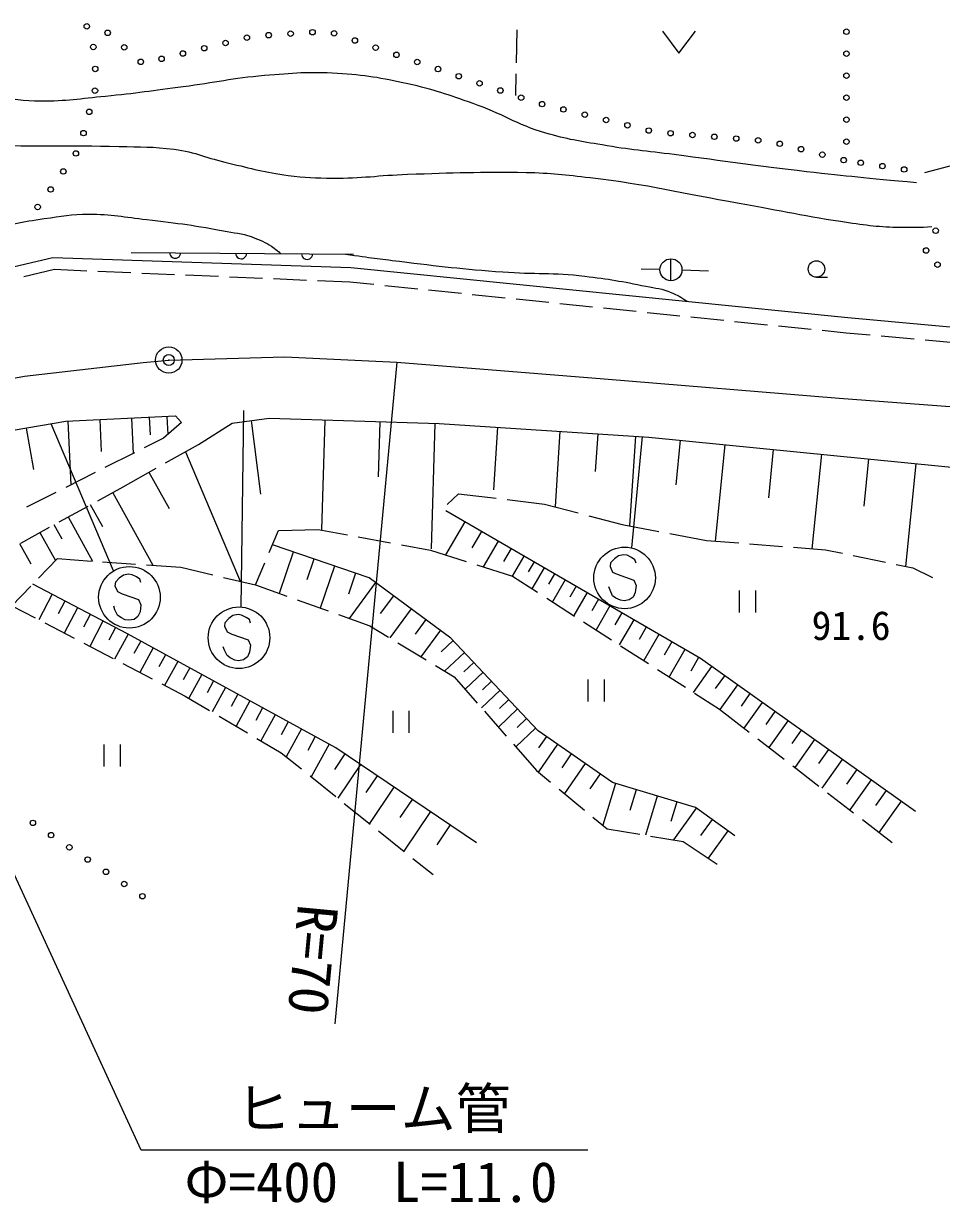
# Model space of a CAD drawing. Units: millimetres at full size, sheet at 1:1000; details may follow other scales. Extents: x 40000 to 680000, y 20000 to 380000.
# Drawn here: x 164112 to 205878, y 272892 to 326560 of the extents above; entities that cross this region are included whole.
import ezdxf
from ezdxf.enums import TextEntityAlignment as Align

# ---------------------------------------------------------------- set-up
doc = ezdxf.new("R2010")
doc.units = ezdxf.units.MM
doc.header["$LTSCALE"] = 1000
doc.header["$PDMODE"] = 32
doc.header["$PDSIZE"] = 500
doc.linetypes.add('CHAIN', pattern=[18.5, 12, -1.5, 3.5, -1.5])
for name, color, linetype, lineweight in [('M-BGD', 7, 'Continuous', 13), ('M-BMK', 2, 'CHAIN', 13), ('M-BMK-SRVR', 3, 'Continuous', 13), ('M-STR-HTXT', 7, 'Continuous', 13), ('M-STR-STRC', 7, 'Continuous', 13)]:
    doc.layers.add(name, color=color, linetype=linetype, lineweight=lineweight)
doc.layers.add('M-BGD-HTXT', color=7, linetype='Continuous')
doc.styles.add('ＭＳ ゴシック', font='')
doc.styles.get('ＭＳ ゴシック').set_extended_font_data('MS Gothic')

msp = doc.modelspace()

# ---------------------------------------------------------------- linework, layer by layer
at = {"layer": 'M-BGD'}
for p, q in [((186563, 326271), (186526, 324771)), ((193185, 326218), (193935, 325218)), ((193935, 325218), (194685, 326218)), ((186514, 324271), (186489, 323284)), ((169011, 316151), (179129, 316067)), ((193569, 314861), (193569, 315861)), ((164122, 315056), (165515, 315382)), ((165515, 315382), (166989, 315319)), ((167489, 315298), (168988, 315235)), ((169487, 315214), (170986, 315150)), ((171485, 315129), (172984, 315066)), ((173484, 315044), (174982, 314981)), ((193069, 315381), (192208, 315395)), ((194069, 315365), (195273, 315315)), ((175482, 314960), (176980, 314896)), ((177480, 314875), (178954, 314813)), ((178954, 314813), (180055, 314700)), ((180553, 314649), (182045, 314496)), ((200191, 315020), (200691, 315020)), ((182542, 314445), (184034, 314292)), ((184532, 314241), (186024, 314087)), ((186521, 314036), (188013, 313883)), ((188511, 313832), (190003, 313679)), ((190500, 313628), (191993, 313475)), ((192490, 313424), (193982, 313271)), ((194479, 313220), (195972, 313067)), ((196469, 313016), (197961, 312863)), ((198459, 312812), (199951, 312659)), ((200448, 312608), (201549, 312495)), ((201549, 312495), (202643, 312395)), ((203141, 312350), (204635, 312214)), ((205133, 312168), (206627, 312032)), ((169025, 308616), (169101, 307008)), ((169829, 308654), (169867, 307850)), ((170633, 308692), (170672, 307868)), ((164235, 308164), (164561, 306274)), ((166126, 308479), (166263, 305580)), ((167576, 308548), (167644, 307098)), ((174462, 308500), (174885, 305156)), ((177825, 308527), (177672, 303525)), ((180326, 308451), (180249, 305950)), ((182827, 308375), (182653, 302675)), ((185672, 308197), (185488, 305352)), ((170476, 307700), (169601, 307260)), ((188517, 308013), (188295, 304576)), ((190236, 307902), (190124, 306183)), ((191954, 307790), (191690, 303708)), ((193991, 307609), (193788, 305573)), ((169155, 307035), (167815, 306361)), ((170576, 306574), (172078, 307413)), ((171472, 307078), (173972, 301190)), ((196026, 307406), (195589, 303017)), ((198221, 307187), (198002, 304993)), ((200416, 306969), (199988, 302674)), ((202563, 306755), (202349, 304608)), ((204710, 306541), (204245, 301870)), ((167368, 306136), (166028, 305462)), ((168638, 305491), (170140, 306330)), ((169812, 306160), (170730, 304500)), ((167488, 304858), (168638, 305491)), ((165581, 305237), (164241, 304563)), ((168152, 305241), (169988, 301922)), ((183387, 304683), (183910, 305172)), ((183910, 305172), (185618, 304966)), ((186114, 304906), (187822, 304700)), ((165736, 303893), (167050, 304616)), ((167144, 304684), (167701, 303676)), ((187822, 304700), (189343, 304300)), ((165495, 303772), (165849, 303130)), ((166136, 304126), (167251, 302111)), ((184195, 303901), (183317, 302390)), ((189826, 304173), (191347, 303773)), ((191347, 303773), (193023, 303457)), ((163984, 302928), (165298, 303652)), ((164853, 303417), (165563, 302134)), ((175289, 302494), (175715, 303503)), ((175715, 303503), (177519, 303554)), ((177519, 303554), (178845, 303309)), ((184950, 303462), (184511, 302707)), ((193515, 303364), (195192, 303048)), ((163930, 302906), (164440, 301983)), ((179336, 303218), (180811, 302945)), ((181303, 302854), (182629, 302609)), ((185706, 303023), (185022, 301846)), ((195192, 303048), (196652, 302934)), ((197150, 302895), (198646, 302779)), ((199144, 302740), (200605, 302626)), ((164784, 301330), (165648, 302221)), ((165648, 302221), (167208, 302114)), ((176384, 302522), (175741, 300641)), ((177325, 302201), (177003, 301260)), ((182629, 302609), (184259, 302090)), ((186294, 302681), (185952, 302093)), ((186883, 302340), (186350, 301423)), ((200605, 302626), (201371, 302467)), ((201860, 302365), (203329, 302060)), ((167707, 302079), (169203, 301976)), ((169702, 301941), (171263, 301834)), ((171263, 301834), (172723, 301487)), ((174669, 301024), (175095, 302033)), ((178265, 301880), (177614, 299972)), ((184735, 301938), (186365, 301418)), ((187341, 302074), (187075, 301615)), ((187799, 301807), (187245, 300853)), ((203818, 301959), (204584, 301800)), ((204584, 301800), (205480, 301369)), ((173209, 301371), (174669, 301024)), ((179220, 301554), (178894, 300600)), ((180124, 301133), (178926, 299503)), ((186365, 301418), (187494, 300693)), ((188276, 301530), (187999, 301053)), ((188754, 301253), (188174, 300256)), ((163573, 300080), (164437, 300971)), ((165410, 300598), (164803, 299439)), ((174669, 301024), (176090, 300516)), ((189252, 300964), (188963, 300465)), ((189751, 300674), (189146, 299632)), ((196677, 300768), (196677, 299768)), ((197427, 299768), (197427, 300768)), ((163573, 300080), (164636, 299526)), ((165990, 300294), (165686, 299715)), ((176561, 300348), (177973, 299843)), ((180939, 300534), (180340, 299719)), ((187915, 300423), (189177, 299612)), ((190272, 300371), (189969, 299850)), ((190793, 300069), (190160, 298980)), ((166569, 299990), (165963, 298835)), ((167146, 299687), (166843, 299110)), ((178444, 299675), (179865, 299167)), ((181755, 299935), (180782, 298612)), ((191337, 299753), (191021, 299208)), ((165080, 299295), (166410, 298602)), ((167724, 299384), (167120, 298232)), ((168300, 299082), (167998, 298506)), ((179865, 299167), (180718, 298651)), ((182417, 299449), (181930, 298787)), ((183078, 298963), (182193, 297758)), ((189598, 299342), (190860, 298531)), ((191881, 299437), (191221, 298299)), ((192450, 299106), (192120, 298537)), ((168875, 298779), (168254, 297642)), ((169444, 298468), (169133, 297900)), ((183662, 298499), (183118, 297987)), ((193019, 298776), (192329, 297587)), ((193613, 298431), (193268, 297836)), ((166853, 298371), (168184, 297678)), ((170013, 298157), (169404, 297043)), ((181145, 298392), (182429, 297615)), ((184174, 297955), (183271, 297105)), ((191280, 298260), (192542, 297450)), ((194208, 298085), (193486, 296843)), ((168627, 297447), (169957, 296754)), ((170570, 297853), (170266, 297295)), ((171128, 297548), (170531, 296456)), ((182856, 297356), (183709, 296840)), ((184599, 297503), (184147, 297078)), ((194829, 297725), (194468, 297104)), ((171674, 297249), (171375, 296703)), ((172220, 296951), (171630, 295871)), ((183709, 296840), (184755, 295653)), ((185024, 297051), (184203, 296280)), ((192963, 297179), (194225, 296369)), ((195419, 297316), (194582, 296139)), ((196008, 296898), (195590, 296309)), ((170401, 296523), (171464, 295969)), ((172760, 296656), (172465, 296116)), ((173300, 296361), (172690, 295246)), ((185409, 296641), (184999, 296255)), ((189791, 296727), (189791, 295727)), ((190541, 295727), (190541, 296727)), ((196597, 296480), (195798, 295355)), ((171464, 295969), (172575, 295314)), ((173857, 296056), (173552, 295499)), ((174414, 295751), (173785, 294601)), ((185795, 296231), (184948, 295434)), ((186193, 295807), (185770, 295409)), ((194646, 296098), (195775, 295373)), ((197159, 296080), (196759, 295518)), ((174990, 295437), (174675, 294862)), ((180912, 295304), (180912, 294304)), ((181662, 294304), (181662, 295304)), ((185085, 295278), (186077, 294152)), ((186592, 295383), (185717, 294561)), ((195775, 295373), (197135, 294323)), ((197721, 295681), (196890, 294512)), ((198305, 295266), (197890, 294681)), ((173006, 295060), (174298, 294298)), ((175565, 295122), (174915, 293934)), ((176159, 294798), (175834, 294204)), ((187003, 294946), (186565, 294535)), ((198890, 294850), (198026, 293635)), ((176753, 294473), (176063, 293210)), ((177384, 294128), (177039, 293497)), ((187414, 294509), (186511, 293660)), ((187900, 294129), (187547, 293620)), ((199497, 294419), (199065, 293811)), ((167766, 293768), (167766, 292768)), ((168516, 292768), (168516, 293768)), ((174728, 294045), (175840, 293389)), ((178015, 293783), (177203, 292296)), ((186407, 293777), (187453, 292590)), ((188409, 293775), (187538, 292520)), ((197531, 294018), (198719, 293101)), ((200104, 293987), (199207, 292724)), ((175840, 293389), (176757, 292653)), ((178734, 293336), (178261, 292634)), ((189037, 293340), (188601, 292712)), ((200736, 293538), (200287, 292907)), ((201367, 293090), (200434, 291777)), ((179437, 292863), (178404, 291332)), ((187453, 292590), (188096, 292059)), ((189664, 292904), (188720, 291543)), ((199114, 292796), (200302, 291879)), ((202024, 292623), (201557, 291967)), ((177147, 292340), (178317, 291402)), ((180202, 292346), (179686, 291581)), ((190345, 292432), (189873, 291751)), ((191043, 291996), (190469, 290097)), ((202680, 292157), (201710, 290793)), ((180967, 291830), (179849, 290173)), ((188481, 291740), (189637, 290785)), ((191993, 291709), (191706, 290760)), ((192943, 291423), (192405, 289642)), ((200698, 291574), (201885, 290657)), ((203362, 291672), (202877, 290990)), ((178707, 291089), (179877, 290150)), ((181796, 291271), (181237, 290442)), ((193833, 291154), (193564, 290264)), ((204044, 291187), (203036, 289769)), ((182625, 290712), (181414, 288917)), ((190023, 290466), (190665, 289935)), ((194718, 290874), (193679, 289429)), ((195440, 290355), (194921, 289632)), ((202281, 290352), (203642, 289302)), ((180267, 289837), (181437, 288899)), ((183522, 290107), (182917, 289209)), ((190665, 289935), (192152, 289685)), ((196163, 289836), (195267, 288589)), ((192645, 289602), (194131, 289353)), ((194131, 289353), (195674, 288316)), ((181827, 288586), (182745, 287850))]:
    msp.add_line(p, q, dxfattribs=at)
for points in [[(205120, 319780), (209839, 321035), (218946, 320124), (223321, 318581), (225193, 317291), (226610, 315799)], [(116104, 297656), (118447, 298546), (130943, 303149), (137393, 305628), (154264, 313293), (165444, 315923), (179002, 315468), (201616, 313191), (220232, 311497), (226895, 310906)], [(74274, 285204), (91228, 286317), (100056, 287127), (106531, 288214), (113209, 289859), (120747, 292641), (141311, 300280), (152112, 304403), (156387, 305971), (159616, 307143), (163107, 307969), (166041, 308475), (171032, 308711), (171302, 308408), (170476, 307700)], [(172078, 307413), (173602, 308391), (175288, 308605), (183023, 308369), (192567, 307751), (209245, 306090), (221487, 304808), (231048, 303509), (240306, 301638), (244606, 300558), (244955, 298580), (245584, 297276), (247046, 295814), (248361, 294758), (250070, 293701), (252476, 292194), (253476, 291385), (254308, 290182), (254702, 289159), (255106, 286978), (255337, 284971), (255994, 277636), (256011, 274870)], [(204704, 290719), (194915, 297675), (183330, 304403)], [(196483, 289606), (194687, 290896), (190918, 292034), (187529, 294386), (183558, 298611), (179839, 301342), (175438, 302846)], [(184718, 289300), (178319, 293617), (168833, 298802), (164525, 301062)]]:
    msp.add_lwpolyline(points, dxfattribs=at)
for centre, radius in [((166986, 326435), 125), ((201555, 326190), 125), ((167940, 326139), 125), ((173303, 325679), 125), ((174273, 325919), 125), ((175264, 326034), 125), ((176262, 326100), 125), ((177259, 326167), 125), ((178241, 326115), 125), ((179187, 325790), 125), ((167285, 325494), 125), ((168692, 325481), 125), ((171361, 325199), 125), ((172332, 325439), 125), ((180133, 325465), 125), ((181079, 325140), 125), ((201555, 325190), 125), ((169445, 324822), 125), ((170391, 324958), 125), ((182024, 324815), 125), ((167371, 324498), 125), ((182970, 324491), 125), ((183916, 324166), 125), ((201555, 324190), 125), ((167358, 323510), 125), ((184862, 323842), 125), ((185808, 323518), 125), ((186754, 323193), 125), ((201555, 323190), 125), ((167098, 322545), 125), ((187708, 322897), 125), ((188679, 322656), 125), ((189649, 322416), 125), ((190620, 322175), 125), ((191591, 321935), 125), ((201555, 322190), 125), ((166838, 321579), 125), ((192561, 321695), 125), ((193552, 321574), 125), ((194548, 321493), 125), ((195545, 321412), 125), ((196542, 321331), 125), ((197539, 321250), 125), ((198523, 321094), 125), ((199492, 320847), 125), ((201555, 321190), 125), ((166492, 320653), 125), ((200461, 320599), 125), ((201429, 320351), 125), ((165918, 319835), 125), ((202207, 320230), 125), ((203195, 320077), 125), ((204184, 319925), 125), ((165343, 319016), 125), ((164752, 318216), 125), ((205617, 317138), 125), ((205182, 316237), 125), ((193569, 315361), 500), ((200191, 315395), 375), ((205700, 315595), 125), ((164534, 290201), 125), ((165365, 289645), 125), ((166196, 289088), 125), ((167027, 288532), 125), ((167859, 287976), 125), ((168690, 287420), 125), ((169521, 286864), 125)]:
    msp.add_circle(centre, radius, dxfattribs=at)
for centre in [(171011, 316134), (174011, 316109), (177011, 316084)]:
    msp.add_arc(centre, 250, 179.5225, 359.5226, dxfattribs=at)
for points, knots in [([(204750, 319318), (202327, 319541), (201696, 319604), (199742, 319824), (197386, 320090), (196072, 320292), (193722, 320600), (192437, 320768), (191710, 320816), (190433, 321038), (189425, 321214), (188852, 321289), (187870, 321578), (186533, 321972), (185882, 322469), (184565, 322927), (183422, 323325), (182780, 323560), (181597, 323821), (180362, 324093), (179656, 324214), (178393, 324293), (177098, 324374), (176365, 324300), (175071, 324192), (173620, 324070), (172822, 323874), (171378, 323686), (169996, 323506), (169224, 323381), (167837, 323247), (166693, 323137), (166052, 323023), (164903, 323028), (164082, 323032), (163624, 323114), (162812, 323231), (161487, 323420), (160762, 323632), (159456, 323922), (158319, 324174), (157701, 324402), (156556, 324613), (155807, 324751), (155378, 324792), (154616, 324816), (154202, 324828), (154055, 324832), (153554, 324816)], [0, 0, 0, 0, 1, 1, 1, 2, 2, 2, 3, 3, 3, 4, 4, 4, 5, 5, 5, 6, 6, 6, 7, 7, 7, 8, 8, 8, 9, 9, 9, 10, 10, 10, 11, 11, 11, 12, 12, 12, 13, 13, 13, 14, 14, 14, 15, 15, 15, 16, 16, 16, 16]), ([(74028, 300204), (76406, 300113), (77087, 300069), (79045, 300153), (80560, 300219), (81408, 300291), (82915, 300457), (85163, 300704), (86412, 300933), (88657, 301216), (90265, 301419), (91166, 301542), (92780, 301696), (95234, 301931), (96621, 301899), (99078, 302101), (100858, 302248), (101868, 302245), (103631, 302531), (105893, 302898), (107141, 303229), (109348, 303846), (112272, 304665), (113880, 305243), (116708, 306351), (119563, 307468), (121158, 308125), (123892, 309512), (125609, 310384), (126537, 310940), (128167, 311966), (129941, 313083), (130839, 313860), (132644, 314925), (133603, 315492), (134120, 315879), (135173, 316241), (136225, 316602), (136859, 316659), (137956, 316848), (139202, 317063), (139930, 316994), (141168, 317253), (142332, 317495), (142988, 317647), (144102, 318062), (145523, 318592), (146221, 319118), (147618, 319706), (148926, 320257), (149658, 320593), (151033, 320946), (152636, 321356), (153580, 321411), (155232, 321502), (156515, 321573), (157237, 321457), (158520, 321376), (160024, 321281), (160859, 321112), (162365, 321047), (164744, 320944), (166081, 321040), (168461, 320971), (169440, 320943), (169994, 320973), (170965, 320844), (171956, 320713), (172470, 320434), (173444, 320212), (174496, 319972), (175079, 319786), (176150, 319656), (176937, 319560), (177382, 319535), (178174, 319529), (179510, 319519), (180254, 319661), (181589, 319706), (183692, 319778), (184872, 319826), (186976, 319790), (188120, 319771), (188758, 319685), (189894, 319554), (192563, 319249), (194026, 318851), (196673, 318391), (198617, 318053), (199694, 317794), (201647, 317514), (202635, 317372), (203195, 317298), (204194, 317295), (204681, 317293), (204855, 317291), (205441, 317328)], [0, 0, 0, 0, 1, 1, 1, 2, 2, 2, 3, 3, 3, 4, 4, 4, 5, 5, 5, 6, 6, 6, 7, 7, 7, 8, 8, 8, 9, 9, 9, 10, 10, 10, 11, 11, 11, 12, 12, 12, 13, 13, 13, 14, 14, 14, 15, 15, 15, 16, 16, 16, 17, 17, 17, 18, 18, 18, 19, 19, 19, 20, 20, 20, 21, 21, 21, 22, 22, 22, 23, 23, 23, 24, 24, 24, 25, 25, 25, 26, 26, 26, 27, 27, 27, 28, 28, 28, 29, 29, 29, 30, 30, 30, 31, 31, 31, 32, 32, 32, 32]), ([(74090, 296430), (75955, 296391), (76471, 296403), (77997, 296432), (81066, 296489), (82779, 296709), (85838, 296963), (90233, 297328), (92697, 297543), (97069, 298126), (101029, 298655), (103236, 299052), (107161, 299796), (109545, 300248), (110886, 300491), (113232, 301111), (115428, 301692), (116635, 302110), (118772, 302882), (121533, 303879), (123076, 304458), (125753, 305664), (128106, 306724), (129313, 307546), (131646, 308649), (133338, 309448), (134275, 309928), (136022, 310597), (137513, 311167), (138360, 311476), (139909, 311861), (141885, 312353), (143101, 312082), (145069, 312603), (146329, 312937), (146997, 313258), (148189, 313784), (149327, 314285), (149885, 314731), (151022, 315234), (152503, 315888), (153350, 316252), (154923, 316633), (156044, 316905), (156718, 316765), (157868, 316858), (159652, 317003), (160658, 317011), (162433, 317241), (163462, 317374), (164023, 317553), (165052, 317690), (165839, 317795), (166281, 317891), (167076, 317893), (168112, 317894), (168688, 317765), (169718, 317645), (171150, 317478), (171955, 317379), (173371, 317106), (173868, 317010), (174166, 317003), (174630, 316802), (174984, 316650), (175205, 316590), (175507, 316352), (175627, 316258), (175677, 316221), (175800, 316094)], [0, 0, 0, 0, 1, 1, 1, 2, 2, 2, 3, 3, 3, 4, 4, 4, 5, 5, 5, 6, 6, 6, 7, 7, 7, 8, 8, 8, 9, 9, 9, 10, 10, 10, 11, 11, 11, 12, 12, 12, 13, 13, 13, 14, 14, 14, 15, 15, 15, 16, 16, 16, 17, 17, 17, 18, 18, 18, 19, 19, 19, 20, 20, 20, 21, 21, 21, 22, 22, 22, 23, 23, 23, 23]), ([(178767, 316070), (179950, 315903), (180259, 315865), (181218, 315747), (183049, 315521), (184077, 315401), (185917, 315264), (187372, 315155), (188200, 315252), (189649, 315073), (190740, 314937), (191350, 314839), (192426, 314612), (192881, 314515), (193157, 314517), (193584, 314331), (193879, 314202), (193997, 314136), (194305, 313927)], [0, 0, 0, 0, 1, 1, 1, 2, 2, 2, 3, 3, 3, 4, 4, 4, 5, 5, 5, 6, 6, 6, 6])]:
    msp.add_open_spline(points, degree=3, knots=knots, dxfattribs=at)
at = {"layer": 'M-BMK'}
msp.add_lwpolyline([(74220, 288510), (90022, 289129), (97220, 289558), (105825, 290960), (112560, 292735), (118783, 294879), (134845, 300901), (137574, 302027), (146656, 305461), (150433, 306856), (156100, 308721), (160569, 309841), (164156, 310528), (169550, 311138), (170720, 311257), (176003, 311401), (181095, 311162), (190529, 310400), (201226, 309527), (219023, 308176)], dxfattribs=at)
at = {"layer": 'M-BMK-SRVR'}
msp.add_circle((170720, 311257), 600, dxfattribs=at)
msp.add_point((170720, 311257), dxfattribs=at)
at = {"layer": 'M-STR-HTXT'}
for p, q in [((181095, 311162), (178269, 281054)), ((169468, 275314), (156806, 302781)), ((189792, 275314), (169468, 275314))]:
    msp.add_line(p, q, dxfattribs=at)
at = {"layer": 'M-STR-STRC'}
for p, q in [((174018, 300020), (174132, 308966)), ((168207, 301663), (165373, 308360)), ((191789, 302706), (192273, 307770)), ((191000, 302220), (190820, 302026)), ((191183, 302350), (191000, 302220)), ((191416, 302397), (191183, 302350)), ((191578, 302374), (191416, 302397)), ((191780, 302273), (191578, 302374)), ((191934, 302168), (191780, 302273)), ((191982, 302012), (191934, 302168)), ((190820, 302026), (190797, 301867)), ((190797, 301867), (190917, 301612)), ((168287, 301144), (168265, 300985)), ((168467, 301338), (168287, 301144)), ((168651, 301468), (168467, 301338)), ((168883, 301515), (168651, 301468)), ((169045, 301492), (168883, 301515)), ((169247, 301391), (169045, 301492)), ((169401, 301287), (169247, 301391)), ((169449, 301130), (169401, 301287)), ((190917, 301612), (191129, 301509)), ((191129, 301509), (191874, 301245)), ((191874, 301245), (191986, 301004)), ((168265, 300985), (168385, 300730)), ((168385, 300730), (168596, 300627)), ((168596, 300627), (169341, 300363)), ((190801, 300782), (190746, 300936)), ((190918, 300534), (190801, 300782)), ((191945, 300685), (191845, 300476)), ((191986, 301004), (191945, 300685)), ((168268, 299900), (168214, 300054)), ((169341, 300363), (169454, 300122)), ((169454, 300122), (169412, 299803)), ((191063, 300431), (190918, 300534)), ((191268, 300326), (191063, 300431)), ((191436, 300302), (191268, 300326)), ((191671, 300342), (191436, 300302)), ((191845, 300476), (191671, 300342)), ((168386, 299652), (168268, 299900)), ((168530, 299549), (168386, 299652)), ((168735, 299444), (168530, 299549)), ((169313, 299595), (169138, 299460)), ((169412, 299803), (169313, 299595)), ((173453, 299499), (173273, 299304)), ((173636, 299629), (173453, 299499)), ((173869, 299675), (173636, 299629)), ((174031, 299653), (173869, 299675)), ((174233, 299551), (174031, 299653)), ((174387, 299447), (174233, 299551)), ((168903, 299420), (168735, 299444)), ((169138, 299460), (168903, 299420)), ((173273, 299304), (173251, 299145)), ((173251, 299145), (173370, 298890)), ((174435, 299291), (174387, 299447)), ((173370, 298890), (173582, 298787)), ((173582, 298787), (174327, 298524)), ((174327, 298524), (174439, 298282)), ((173254, 298061), (173199, 298215)), ((173372, 297812), (173254, 298061)), ((174398, 297963), (174298, 297755)), ((174439, 298282), (174398, 297963)), ((173516, 297709), (173372, 297812)), ((173721, 297604), (173516, 297709)), ((173889, 297580), (173721, 297604)), ((174124, 297620), (173889, 297580)), ((174298, 297755), (174124, 297620))]:
    msp.add_line(p, q, dxfattribs=at)
for centre in [(191460, 301345), (168928, 300463), (173913, 298623)]:
    msp.add_circle(centre, 1400, dxfattribs=at)

# ---------------------------------------------------------------- texts
at = {"layer": 'M-BGD-HTXT', "style": 'ＭＳ ゴシック'}
msp.add_text('91.6', height=1320, dxfattribs=at).set_placement((199972, 298123), align=Align.BOTTOM_LEFT)
at = {"layer": 'M-STR-HTXT', "style": 'ＭＳ ゴシック'}
msp.add_text('R=70', height=1833, rotation=264.637, dxfattribs=at).set_placement((177285, 283978), align=Align.MIDDLE_CENTER)
msp.add_text('ヒューム管', height=1833, dxfattribs=at).set_placement((180022, 275744), align=Align.BOTTOM_CENTER)
msp.add_text('Φ=400\u3000L=11.0', height=1833, dxfattribs=at).set_placement((171433, 272402), align=Align.BOTTOM_LEFT)

doc.saveas('drawing.dxf')
